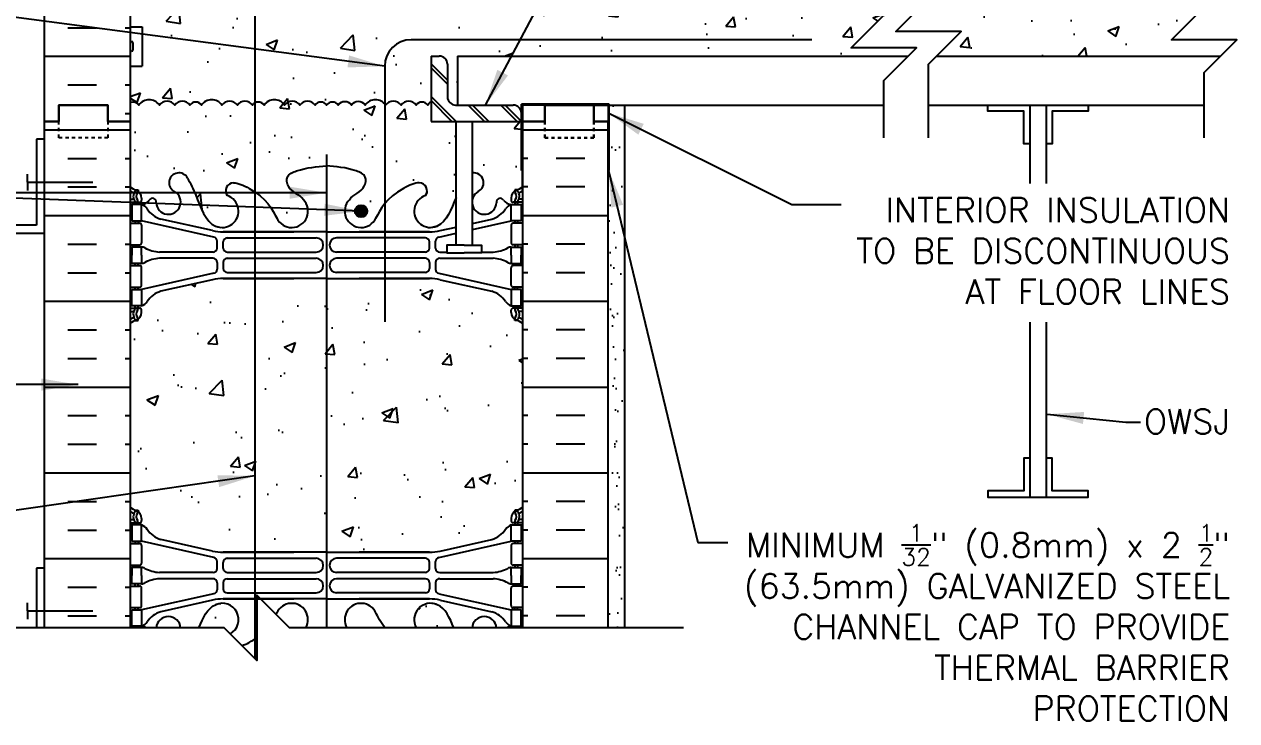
# Model space of a CAD drawing. Header units: inches. Extents: x 202 to 306, y 68 to 145.
# Drawn here: x 269.27 to 306.38, y 105.01 to 126.33 of the extents above; entities that cross this region are included whole.
import ezdxf

# ---------------------------------------------------------------- set-up
doc = ezdxf.new("R2010")
doc.units = ezdxf.units.IN
doc.header["$LTSCALE"] = 0.5
doc.header["$MEASUREMENT"] = 0
doc.linetypes.add('DASHED2', pattern=[0.375, 0.25, -0.125])
for name, color, linetype in [('HATCH', 12, 'Continuous'), ('line25', 2, 'Continuous'), ('LINE3', 3, 'Continuous'), ('LINE50', 5, 'Continuous'), ('LINE9', 9, 'Continuous'), ('TEXT', 4, 'Continuous'), ('Web_Edge', 9, 'Continuous')]:
    doc.layers.add(name, color=color, linetype=linetype)
doc.styles.add('DIM', font='romans.shx', dxfattribs={"width": 0.7})
doc.styles.add('ROMANS', font='romans.shx', dxfattribs={"height": 0.75})
doc.dimstyles.new('ext_12', dxfattribs={"dimscale": 12, "dimtxt": 0.09375, "dimasz": 0.09375, "dimexe": 0.09375, "dimexo": 0.0625, "dimgap": 0.0625, "dimtad": 1, "dimdec": 1, "dimzin": 3, "dimdsep": 46, "dimlunit": 4, "dimtxsty": 'DIM', "dimcen": 0.09, "dimdle": 0.09375, "dimclrt": 4, "dimadec": 0, "dimazin": 0, "dimtfac": 1, "dimtdec": 1, "dimtmove": 2, "dimatfit": 3, "dimfxl": 1, "dimfrac": 2, "dimtolj": 1, "dimtzin": 0, "dimarcsym": 0})
pattern_1 = [(50, (0, 0), (3.5863, -0.31376), [0.375, -4.125]), (355, (0, 0), (-0.693757, 3.76096), [0.3, -3.3]), (100.4514, (0.299, -0.026), (2.892544, 3.4472), [0.3187, -3.50571]), (46.1842, (0, 1), (5.336207, -0.827596), [0.5625, -6.1875]), (96.6356, (0.4447, 0.931), (4.67331, 4.87059), [0.47805, -5.25857]), (351.1842, (0, 1), (4.67331, 4.87059), [0.45, -4.95]), (21, (0.5, 0.75), (2.984535, -2.013094), [0.375, -4.125]), (326, (0.5, 0.75), (1.216577, 3.62575), [0.3, -3.3]), (71.4514, (0.7487, 0.5822), (4.201112, 1.612656), [0.3187, -3.50571]), (37.5, (0, 0), (0.0607993, 1.6644693), [0, -3.26, 0, -3.35, 0, -3.3125]), (7.5, (0, 0), (1.315348, 1.972059), [0, -1.91, 0, -3.185, 0, -1.2625]), (327.5, (-1.115, 0), (2.669112, -0.1127744), [0, -1.25, 0, -3.9, 0, -5.175]), (317.5, (-1.615, 0), (2.915931, 0.500525), [0, -1.625, 0, -2.59, 0, -3.675])]

msp = doc.modelspace()

# ---------------------------------------------------------------- hatches: boundary and pattern name
at = {"layer": 'HATCH'}
h = msp.add_hatch(dxfattribs=at)
h.set_pattern_fill('INSUL', color=256, scale=7, style=0)
h.set_pattern_definition([(0, (-2653.6464, -273.6498), (0, 2.625), []), (0, (-2653.6464, -272.7748), (0, 2.625), [0.875, -0.875]), (0, (-2653.6464, -271.8998), (0, 2.625), [0.875, -0.875])])
h.paths.add_polyline_path([(269.89, 123.36), (270.328, 123.36), (270.328, 123.86), (271.828, 123.86), (271.828, 123.36), (272.515, 123.36), (272.515, 141.36), (271.828, 141.36), (271.828, 141.86), (270.328, 141.86), (270.328, 141.36), (269.89, 141.36)])
h = msp.add_hatch(dxfattribs=at)
h.set_pattern_fill('AR-CONC', color=256, scale=0.5)
h.set_pattern_definition(pattern_1)
h.paths.add_polyline_path([(284.515, 117.167, 0.088416), (284.369, 117.265), (284.279, 117.265), (284.279, 117.306, -0.249069), (284.169, 117.514), (284.169, 117.581, -0.414214), (284.232, 117.644), (284.279, 117.644), (284.279, 117.714), (284.174, 117.714, -0.168672), (283.988, 117.863, 0.17445), (283.581, 118.159), (282, 118.512, 0.054974), (281.673, 118.548), (278.515, 118.548), (275.357, 118.548, 0.054974), (275.03, 118.512), (273.45, 118.159, 0.17445), (273.042, 117.863, -0.168672), (272.856, 117.714), (272.751, 117.714), (272.751, 117.644), (272.799, 117.644, -0.414214), (272.861, 117.581), (272.861, 117.514, -0.249069), (272.751, 117.306), (272.751, 117.265), (272.661, 117.265, 0.088416), (272.515, 117.167), (272.515, 111.552, 0.088416), (272.661, 111.455), (272.751, 111.455), (272.751, 111.413, -0.249069), (272.861, 111.206), (272.861, 111.138, -0.414214), (272.799, 111.076), (272.751, 111.076), (272.751, 111.006), (272.856, 111.006, -0.168672), (273.042, 110.856, 0.17445), (273.45, 110.561), (275.03, 110.208, 0.054974), (275.357, 110.172), (278.515, 110.172), (281.673, 110.172, 0.054974), (282, 110.208), (283.581, 110.561, 0.17445), (283.988, 110.856, -0.168672), (284.174, 111.006), (284.279, 111.006), (284.279, 111.076), (284.232, 111.076, -0.414214), (284.169, 111.138), (284.169, 111.206, -0.249069), (284.279, 111.413), (284.279, 111.455), (284.369, 111.455, 0.088416), (284.515, 111.552)])
edge = h.paths.add_edge_path()
edge.add_spline(control_points=[(276.39, 107.561), (276.319, 107.509), (276.18, 107.421), (276.011, 107.338), (275.941, 107.309)], knot_values=[0.204223, 0.204223, 0.204223, 0.204223, 0.361551, 0.477991, 0.477991, 0.477991, 0.477991], degree=3, periodic=0)
edge.add_line((275.941, 107.309), (276.39, 106.86))
edge.add_line((276.39, 106.86), (276.39, 107.561))
edge = h.paths.add_edge_path()
edge.add_spline(control_points=[(277.008, 108.336), (276.998, 108.316), (276.988, 108.295), (276.977, 108.273)], knot_values=[1.189761, 1.189761, 1.189761, 1.189761, 1.258119, 1.258119, 1.258119, 1.258119], degree=3, periodic=0)
edge.add_line((276.977, 108.273), (277.39, 107.86))
edge.add_line((277.39, 107.86), (277.887, 107.86))
edge.add_arc((277.453, 108.108), 0.5, 330.2981, 515.1225)
edge = h.paths.add_edge_path()
edge.add_spline(control_points=[(275.287, 108.606), (275.269, 108.603), (275.251, 108.6), (275.233, 108.596)], knot_values=[1.82069, 1.82069, 1.82069, 1.82069, 1.875321, 1.875321, 1.875321, 1.875321], degree=3, periodic=0)
edge.add_spline(control_points=[(275.233, 108.596), (275.219, 108.594), (275.205, 108.59), (275.192, 108.587)], knot_values=[1.776943, 1.776943, 1.776943, 1.776943, 1.82069, 1.82069, 1.82069, 1.82069], degree=3, periodic=0)
edge.add_spline(control_points=[(275.192, 108.587), (275.177, 108.583), (275.162, 108.578), (275.147, 108.573)], knot_values=[1.728141, 1.728141, 1.728141, 1.728141, 1.776943, 1.776943, 1.776943, 1.776943], degree=3, periodic=0)
edge.add_spline(control_points=[(275.147, 108.573), (275.14, 108.571), (275.133, 108.568), (275.126, 108.565)], knot_values=[1.703896, 1.703896, 1.703896, 1.703896, 1.728141, 1.728141, 1.728141, 1.728141], degree=3, periodic=0)
edge.add_spline(control_points=[(275.126, 108.565), (275.123, 108.564), (275.12, 108.563), (275.117, 108.561)], knot_values=[1.693263, 1.693263, 1.693263, 1.693263, 1.703896, 1.703896, 1.703896, 1.703896], degree=3, periodic=0)
edge.add_spline(control_points=[(275.117, 108.561), (275.107, 108.557), (275.098, 108.553), (275.089, 108.548)], knot_values=[1.660254, 1.660254, 1.660254, 1.660254, 1.693263, 1.693263, 1.693263, 1.693263], degree=3, periodic=0)
edge.add_spline(control_points=[(275.089, 108.548), (275.081, 108.545), (275.074, 108.541), (275.066, 108.536)], knot_values=[1.632533, 1.632533, 1.632533, 1.632533, 1.660254, 1.660254, 1.660254, 1.660254], degree=3, periodic=0)
edge.add_spline(control_points=[(275.066, 108.536), (275.058, 108.531), (275.049, 108.526), (275.04, 108.521)], knot_values=[1.599634, 1.599634, 1.599634, 1.599634, 1.632533, 1.632533, 1.632533, 1.632533], degree=3, periodic=0)
edge.add_spline(control_points=[(275.04, 108.521), (275.03, 108.514), (275.019, 108.507), (275.009, 108.499)], knot_values=[1.558106, 1.558106, 1.558106, 1.558106, 1.599634, 1.599634, 1.599634, 1.599634], degree=3, periodic=0)
edge.add_spline(control_points=[(275.009, 108.499), (275.001, 108.493), (274.993, 108.487), (274.985, 108.48)], knot_values=[1.524975, 1.524975, 1.524975, 1.524975, 1.558106, 1.558106, 1.558106, 1.558106], degree=3, periodic=0)
edge.add_spline(control_points=[(274.985, 108.48), (274.974, 108.471), (274.963, 108.462), (274.952, 108.452)], knot_values=[1.478926, 1.478926, 1.478926, 1.478926, 1.524975, 1.524975, 1.524975, 1.524975], degree=3, periodic=0)
edge.add_spline(control_points=[(274.952, 108.452), (274.939, 108.439), (274.926, 108.426), (274.914, 108.412)], knot_values=[1.420025, 1.420025, 1.420025, 1.420025, 1.478926, 1.478926, 1.478926, 1.478926], degree=3, periodic=0)
edge.add_spline(control_points=[(274.914, 108.412), (274.902, 108.399), (274.891, 108.386), (274.88, 108.372)], knot_values=[1.365948, 1.365948, 1.365948, 1.365948, 1.420025, 1.420025, 1.420025, 1.420025], degree=3, periodic=0)
edge.add_spline(control_points=[(274.88, 108.372), (274.866, 108.355), (274.853, 108.337), (274.84, 108.319)], knot_values=[1.298781, 1.298781, 1.298781, 1.298781, 1.365948, 1.365948, 1.365948, 1.365948], degree=3, periodic=0)
edge.add_spline(control_points=[(274.84, 108.319), (274.825, 108.297), (274.811, 108.274), (274.797, 108.25)], knot_values=[1.218674, 1.218674, 1.218674, 1.218674, 1.298781, 1.298781, 1.298781, 1.298781], degree=3, periodic=0)
edge.add_spline(control_points=[(274.797, 108.25), (274.785, 108.23), (274.773, 108.209), (274.761, 108.188)], knot_values=[1.14939, 1.14939, 1.14939, 1.14939, 1.218674, 1.218674, 1.218674, 1.218674], degree=3, periodic=0)
edge.add_spline(control_points=[(274.761, 108.188), (274.747, 108.161), (274.733, 108.133), (274.72, 108.104)], knot_values=[1.061713, 1.061713, 1.061713, 1.061713, 1.14939, 1.14939, 1.14939, 1.14939], degree=3, periodic=0)
edge.add_spline(control_points=[(274.72, 108.104), (274.701, 108.065), (274.683, 108.025), (274.666, 107.984)], knot_values=[0.939891, 0.939891, 0.939891, 0.939891, 1.061713, 1.061713, 1.061713, 1.061713], degree=3, periodic=0)
edge.add_spline(control_points=[(274.666, 107.984), (274.648, 107.943), (274.631, 107.901), (274.615, 107.86)], knot_values=[0.818269, 0.818269, 0.818269, 0.818269, 0.939891, 0.939891, 0.939891, 0.939891], degree=3, periodic=0)
edge.add_line((274.615, 107.86), (275.39, 107.86))
edge.add_line((275.39, 107.86), (275.576, 107.674))
edge.add_arc((275.328, 108.108), 0.5, 299.8128, 454.7074)
h.paths.add_polyline_path([(273.307, 107.86), (274.055, 107.86, 0.922249)])
edge = h.paths.add_edge_path()
edge.add_spline(control_points=[(280.022, 108.336), (280.095, 108.19), (280.179, 108.025), (280.318, 107.86)], knot_values=[0.773196, 0.773196, 0.773196, 0.773196, 1.258119, 1.258119, 1.258119, 1.258119], degree=3, periodic=0)
edge.add_arc((279.578, 108.108), 0.5, 24.8797, 209.7019)
edge.add_line((279.143, 107.86), (280.318, 107.86))
edge = h.paths.add_edge_path()
edge.add_spline(control_points=[(282.415, 107.86), (282.295, 108.162), (282.161, 108.462), (281.904, 108.565)], knot_values=[0.818269, 0.818269, 0.818269, 0.818269, 1.703896, 1.703896, 1.703896, 1.703896], degree=3, periodic=0)
edge.add_spline(control_points=[(281.904, 108.565), (281.855, 108.585), (281.8, 108.597), (281.744, 108.606)], knot_values=[1.703896, 1.703896, 1.703896, 1.703896, 1.875321, 1.875321, 1.875321, 1.875321], degree=3, periodic=0)
edge.add_arc((281.703, 108.108), 0.5, 85.2926, 209.7019)
edge.add_line((281.268, 107.86), (282.415, 107.86))
h.paths.add_polyline_path([(282.975, 107.86), (283.723, 107.86, 0.922249)])
h.paths.add_polyline_path([(284.484, 123.36), (282.984, 123.36), (282.984, 121.78, -0.858777), (283.161, 121.214, 0.206837), (282.984, 120.975), (282.984, 120.805, 0.868928), (283.724, 120.871, -0.886605), (283.936, 120.944, 0.200746), (284.174, 120.814), (284.279, 120.814), (284.279, 120.884), (284.232, 120.884, -0.414214), (284.169, 120.946), (284.169, 121.014, -0.249069), (284.279, 121.221), (284.279, 121.262), (284.369, 121.262, 0.088413), (284.515, 121.36), (284.515, 121.86), (284.484, 121.86)])
edge = h.paths.add_edge_path()
edge.add_line((282.484, 123.36), (281.72, 123.36))
edge.add_line((281.72, 123.36), (281.72, 123.953))
edge.add_arc((281.881, 123.676), 0.321, 120.1323, 145)
edge.add_arc((281.441, 123.735), 0.216, 35, 145)
edge.add_arc((281.033, 123.697), 0.283, 35, 145)
edge.add_arc((280.565, 123.694), 0.288, 35, 145)
edge.add_arc((280.016, 123.64), 0.382, 35, 145)
edge.add_arc((279.491, 123.712), 0.258, 35, 145)
edge.add_arc((279.081, 123.72), 0.244, 35, 145)
edge.add_arc((278.702, 123.732), 0.219, 35.4143, 144.5857)
edge.add_arc((278.347, 123.735), 0.216, 35, 145)
edge.add_arc((277.938, 123.697), 0.283, 35, 145)
edge.add_arc((277.471, 123.694), 0.288, 35, 145)
edge.add_arc((276.921, 123.64), 0.382, 35, 145)
edge.add_arc((276.431, 123.735), 0.216, 35, 145)
edge.add_arc((276.023, 123.697), 0.283, 35, 145)
edge.add_arc((275.555, 123.694), 0.288, 35, 145)
edge.add_arc((275.006, 123.64), 0.382, 35, 145)
edge.add_arc((274.515, 123.735), 0.216, 35, 145)
edge.add_arc((274.107, 123.697), 0.283, 35, 145)
edge.add_arc((273.639, 123.694), 0.288, 35, 145)
edge.add_arc((273.09, 123.64), 0.382, 35, 145)
edge.add_arc((272.6, 123.735), 0.216, 35, 113.0745)
edge.add_line((272.515, 123.934), (272.515, 123.36))
edge.add_line((272.515, 123.36), (272.515, 121.36))
edge.add_arc((272.861, 121.721), 0.5, 226.2109, 246.4218)
edge.add_line((272.661, 121.262), (272.751, 121.262))
edge.add_line((272.751, 121.262), (272.751, 121.221))
edge.add_arc((272.611, 121.014), 0.25, 0, 55.9442, ccw=False)
edge.add_line((272.861, 121.014), (272.861, 120.946))
edge.add_arc((272.799, 120.946), 0.0625, -90, 0, ccw=False)
edge.add_line((272.799, 120.884), (272.751, 120.884))
edge.add_line((272.751, 120.884), (272.751, 120.814))
edge.add_line((272.751, 120.814), (272.856, 120.814))
edge.add_arc((272.819, 121.163), 0.352, 276.1291, 321.5331)
edge.add_arc((273.196, 120.895), 0.113, -12.1844, 154.0569, ccw=False)
edge.add_arc((273.681, 120.89), 0.375, 182.9237, 419.8675)
edge.add_arc((274.001, 121.484), 0.3, 27.597, 243.9425, ccw=False)
edge.add_spline(control_points=[(274.267, 121.623), (274.353, 121.456), (274.606, 120.966), (274.8, 120.285), (275.126, 120.154)], knot_values=[0, 0, 0, 0, 0.579211, 1.703896, 1.703896, 1.703896, 1.703896], degree=3, periodic=0)
edge.add_spline(control_points=[(275.126, 120.154), (275.176, 120.135), (275.23, 120.122), (275.287, 120.114)], knot_values=[1.703896, 1.703896, 1.703896, 1.703896, 1.875321, 1.875321, 1.875321, 1.875321], degree=3, periodic=0)
edge.add_arc((275.328, 120.612), 0.5, 265.2926, 431.7937)
edge.add_arc((275.674, 121.237), 0.242, 90, 218.2327, ccw=False)
edge.add_spline(control_points=[(275.674, 121.479), (275.795, 121.481), (276.614, 121.129), (276.859, 120.682), (276.999, 120.402)], knot_values=[0.038125, 0.038125, 0.038125, 0.038125, 0.320663, 1.237398, 1.237398, 1.237398, 1.237398], degree=3, periodic=0)
edge.add_arc((277.453, 120.612), 0.5, 204.819, 404.1875)
edge.add_spline(control_points=[(277.811, 120.961), (277.704, 121.123), (277.344, 121.214), (277.267, 121.71), (277.815, 121.946), (278.219, 121.974), (278.515, 121.995)], knot_values=[0.229407, 0.229407, 0.229407, 0.229407, 0.844432, 1.128849, 1.464331, 2.389004, 2.389004, 2.389004, 2.389004], degree=3, periodic=0)
edge.add_spline(control_points=[(278.515, 121.995), (278.811, 121.974), (279.215, 121.946), (279.763, 121.71), (279.687, 121.214), (279.327, 121.123), (279.219, 120.961)], knot_values=[0.229407, 0.229407, 0.229407, 0.229407, 1.15408, 1.489562, 1.773979, 2.389004, 2.389004, 2.389004, 2.389004], degree=3, periodic=0)
edge.add_arc((279.578, 120.612), 0.5, 135.8125, 335.181)
edge.add_spline(control_points=[(280.031, 120.402), (280.171, 120.682), (280.416, 121.129), (281.235, 121.481), (281.356, 121.479)], knot_values=[0.038125, 0.038125, 0.038125, 0.038125, 0.95486, 1.237398, 1.237398, 1.237398, 1.237398], degree=3, periodic=0)
edge.add_arc((281.356, 121.237), 0.242, -38.2327, 90, ccw=False)
edge.add_arc((281.703, 120.612), 0.5, 108.2063, 274.7074)
edge.add_spline(control_points=[(281.744, 120.114), (281.8, 120.122), (281.855, 120.135), (281.904, 120.154)], knot_values=[1.703896, 1.703896, 1.703896, 1.703896, 1.875321, 1.875321, 1.875321, 1.875321], degree=3, periodic=0)
edge.add_spline(control_points=[(281.904, 120.154), (282.21, 120.277), (282.342, 120.68), (282.484, 121.032)], knot_values=[0.648688, 0.648688, 0.648688, 0.648688, 1.703896, 1.703896, 1.703896, 1.703896], degree=3, periodic=0)
edge.add_line((282.484, 121.032), (282.484, 123.36))
h.paths.add_polyline_path([(296.578, 125.61), (294.578, 125.61), (295.578, 126.61), (295.578, 127.86), (287.14, 127.86), (284.381, 127.86, 0.030642), (284.373, 127.831, 0.520567), (284.091, 127.71, 0.520567), (283.519, 127.75, 0.520567), (283.177, 127.603, 0.520567), (282.818, 127.746, 0.013426), (282.515, 127.86, 0.013426), (282.213, 127.746, 0.520567), (281.853, 127.603, 0.520567), (281.512, 127.75, 0.520567), (280.939, 127.71, 0.520567), (280.657, 127.831, 0.520567), (280.296, 127.987, 0.090418), (280.15, 128.101, 0.090418), (280.005, 127.987, 0.520567), (279.643, 127.831, 0.520567), (279.362, 127.71, 0.520567), (278.789, 127.75, 0.520567), (278.447, 127.603, 0.520567), (278.088, 127.746, -0.034183), (277.908, 127.825, -0.034183), (277.729, 127.746, 0.520567), (277.369, 127.603, 0.520567), (277.028, 127.75, 0.520567), (276.455, 127.71, 0.520567), (276.174, 127.831, 0.520567), (275.812, 127.987, 0.230831), (275.394, 128.16, 0.230831), (274.977, 127.987, 0.520567), (274.615, 127.831, 0.520567), (274.333, 127.71, 0.520567), (273.761, 127.75, 0.520567), (273.419, 127.603, 0.520567), (273.06, 127.746, -0.034183), (272.88, 127.825), (272.88, 127.005), (272.515, 127.005), (272.515, 126.255), (272.88, 126.255), (272.88, 125.055), (272.515, 125.055), (272.515, 123.934, -0.354484), (272.777, 123.859, -0.138895), (272.938, 123.991, -0.355937), (273.403, 123.859, -0.520567), (273.875, 123.859, -0.520567), (274.338, 123.859, -0.520567), (274.692, 123.859, -0.138895), (274.854, 123.991, -0.355937), (275.319, 123.859, -0.520567), (275.791, 123.859, -0.520567), (276.254, 123.859, -0.520567), (276.608, 123.859, -0.138895), (276.77, 123.991, -0.355937), (277.235, 123.859, -0.520567), (277.707, 123.859, -0.520567), (278.17, 123.859, -0.520567), (278.524, 123.859, -0.515981), (278.881, 123.859, -0.173241), (279.015, 123.954, -0.318594), (279.28, 123.859, -0.520567), (279.703, 123.859, -0.520567), (280.329, 123.859, -0.520567), (280.801, 123.859, -0.520567), (281.264, 123.859, -0.520567), (281.618, 123.859, -0.108934), (281.72, 123.953), (281.72, 125.36), (281.97, 125.36, -0.414214), (282.22, 125.11), (282.22, 124.11, 0.414214), (282.47, 123.86), (282.534, 123.86), (282.534, 125.36), (296.328, 125.36)])
h.paths.add_polyline_path([(281.103, 129.795, 0.185301), (280.804, 130.128), (276.226, 130.128, 0.185301), (275.928, 129.795), (275.928, 129.027, 0.225652), (276.303, 128.652), (280.728, 128.652, 0.225652), (281.103, 129.027)])
h.paths.add_polyline_path([(284.005, 129.753, 0.225652), (283.63, 130.128), (281.524, 130.128, 0.24677), (281.33, 129.742), (281.33, 129.145, 0.410093), (281.83, 128.652), (283.63, 128.652, 0.225652), (284.005, 129.027)])
h.paths.add_polyline_path([(275.7, 129.742, 0.24677), (275.506, 130.128), (273.4, 130.128, 0.225652), (273.025, 129.753), (273.025, 129.027, 0.225652), (273.4, 128.652), (275.2, 128.652, 0.410093), (275.7, 129.145)])
h.paths.add_polyline_path([(275.2, 128.462), (273.4, 128.462, 0.225652), (273.025, 128.087), (273.025, 127.759, 0.006406), (273.06, 127.746, -0.520567), (273.419, 127.603, -0.520567), (273.761, 127.75, -0.520567), (274.333, 127.71, -0.520567), (274.615, 127.831, -0.520567), (274.977, 127.987, -0.230831), (275.394, 128.16, -0.147023), (275.683, 128.092, 0.33882)])
h.paths.add_polyline_path([(280.005, 127.987, -0.090418), (280.15, 128.101, -0.090418), (280.296, 127.987, -0.520567), (280.657, 127.831, -0.520567), (280.939, 127.71, -0.15855), (281.103, 127.852), (281.103, 128.087, 0.225652), (280.728, 128.462), (276.303, 128.462, 0.225652), (275.928, 128.087), (275.928, 128.023, -0.367683), (276.174, 127.831, -0.520567), (276.455, 127.71, -0.520567), (277.028, 127.75, -0.520567), (277.369, 127.603, -0.520567), (277.729, 127.746, 0.034183), (277.908, 127.825, 0.034183), (278.088, 127.746, -0.520567), (278.447, 127.603, -0.520567), (278.789, 127.75, -0.520567), (279.362, 127.71, -0.520567), (279.643, 127.831, -0.520567)])
h.paths.add_polyline_path([(284.005, 128.087, 0.225652), (283.63, 128.462), (281.83, 128.462, 0.410093), (281.33, 127.969), (281.33, 127.868, -0.15844), (281.512, 127.75, -0.520567), (281.853, 127.603, -0.520567), (282.213, 127.746, -0.013426), (282.515, 127.86, -0.013426), (282.818, 127.746, -0.520567), (283.177, 127.603, -0.520567), (283.519, 127.75, -0.407433), (284.005, 127.807)])
h.paths.add_polyline_path([(275.7, 135.574, 0.410093), (275.2, 136.067), (273.4, 136.067, 0.225652), (273.025, 135.692), (273.025, 134.966, 0.225652), (273.4, 134.591), (275.506, 134.591, 0.24677), (275.7, 134.977)])
h.paths.add_polyline_path([(275.7, 136.751), (275.7, 137.248, 0.406005), (275.2, 137.734), (273.4, 137.734, 0.225652), (273.025, 137.359), (273.025, 136.633, 0.225652), (273.4, 136.258), (275.2, 136.258, 0.410093)])
h.paths.add_polyline_path([(281.103, 136.633), (281.103, 137.401, 0.185301), (280.804, 137.734), (276.226, 137.734, 0.185301), (275.928, 137.401), (275.928, 136.633, 0.225652), (276.303, 136.258), (280.728, 136.258, 0.225652)])
h.paths.add_polyline_path([(281.103, 135.692, 0.225652), (280.728, 136.067), (276.303, 136.067, 0.225652), (275.928, 135.692), (275.928, 134.924, 0.185301), (276.226, 134.591), (280.804, 134.591, 0.185301), (281.103, 134.924)])
h.paths.add_polyline_path([(284.005, 135.692, 0.225652), (283.63, 136.067), (281.83, 136.067, 0.410093), (281.33, 135.574), (281.33, 134.977, 0.24677), (281.524, 134.591), (283.63, 134.591, 0.225652), (284.005, 134.966)])
h.paths.add_polyline_path([(284.005, 137.359, 0.225652), (283.63, 137.734), (281.83, 137.734, 0.406005), (281.33, 137.248), (281.33, 136.751, 0.410093), (281.83, 136.258), (283.63, 136.258, 0.225652), (284.005, 136.633)])
h = msp.add_hatch(dxfattribs=at)
h.set_pattern_fill('AR-CONC', color=256, scale=0.5)
h.set_pattern_definition(pattern_1)
h.paths.add_polyline_path([(304.933, 126.413), (296.246, 126.413), (295.943, 126.11), (297.943, 126.11), (297.193, 125.36), (305.881, 125.36), (306.381, 125.86), (304.381, 125.86)])
h.paths.add_polyline_path([(305.381, 127.86), (296.943, 127.86), (296.943, 127.11), (296.246, 126.413), (304.933, 126.413), (305.381, 126.86)])
h = msp.add_hatch(dxfattribs=at)
h.set_pattern_fill('INSUL', color=256, scale=7, style=0)
h.set_pattern_definition([(0, (-2653.6464, -291.6498), (0, 2.625), []), (0, (-2653.6464, -290.7748), (0, 2.625), [0.875, -0.875]), (0, (-2653.6464, -289.8998), (0, 2.625), [0.875, -0.875])])
h.paths.add_polyline_path([(269.89, 107.86), (272.515, 107.86), (272.515, 123.36), (271.828, 123.36), (271.828, 123.86), (270.328, 123.86), (270.328, 123.36), (269.89, 123.36)])
h = msp.add_hatch(dxfattribs=at)
h.set_pattern_fill('INSUL', color=256, scale=7, style=0)
h.set_pattern_definition([(180, (3210.6767, -291.6498), (0, 2.625), []), (180, (3210.6767, -290.7748), (0, 2.625), [0.875, -0.875]), (180, (3210.6767, -289.8998), (0, 2.625), [0.875, -0.875])])
h.paths.add_polyline_path([(284.515, 107.86), (287.14, 107.86), (287.14, 123.36), (286.703, 123.36), (286.703, 123.86), (285.203, 123.86), (285.203, 123.36), (284.515, 123.36)])
h = msp.add_hatch(dxfattribs=at)
h.set_pattern_fill('AR-SAND', color=256, scale=0.5, style=0)
h.set_pattern_definition([(37.5, (162.813, -11.6537), (-0.0314967, 0.963412), [0, -0.76, 0, -0.85, 0, -0.8125]), (7.5, (162.813, -11.6537), (0.884888, 1.411073), [0, -0.41, 0, -0.685, 0, -0.2625]), (327.5, (162.198, -11.6537), (1.557071, 0.0028295), [0, -0.25, 0, -0.9, 0, -1.175]), (317.5, (162.198, -11.6537), (1.503063, 0.438838), [0, -0.125, 0, -0.59, 0, -0.675])])
h.paths.add_polyline_path([(287.64, 123.86), (287.14, 123.86), (287.14, 116.86), (287.14, 107.86), (287.64, 107.86)])
at = {"layer": 'LINE3'}
msp.add_hatch(color=256, dxfattribs=at).paths.add_polyline_path([(279.765, 120.612, 1), (279.39, 120.612, 1)])

# ---------------------------------------------------------------- linework, layer by layer
at = {"layer": 'HATCH'}
for p, q in [((281.72, 125.124), (282.22, 124.624)), ((281.72, 124.999), (282.22, 124.499)), ((281.72, 124.124), (282.484, 123.36)), ((281.72, 123.999), (282.359, 123.36)), ((282.859, 123.86), (283.359, 123.36)), ((282.984, 123.86), (283.484, 123.36)), ((283.859, 123.86), (284.359, 123.36)), ((283.984, 123.86), (284.484, 123.36))]:
    msp.add_line(p, q, dxfattribs=at)
for points in [[(272.938, 123.991, 0.138895), (272.777, 123.859, 0.354484), (272.515, 123.934, 0.354484)], [(274.854, 123.991, 0.138895), (274.692, 123.859, 0.520567), (274.338, 123.859, 0.520567), (273.875, 123.859, 0.520567), (273.403, 123.859, 0.520567), (272.777, 123.859, 0.121483), (272.684, 123.941, 0.121483)], [(276.77, 123.991, 0.138895), (276.608, 123.859, 0.520567), (276.254, 123.859, 0.520567), (275.791, 123.859, 0.520567), (275.319, 123.859, 0.520567), (274.692, 123.859, 0.121483), (274.6, 123.941, 0.121483)], [(278.702, 123.952, 0.242783), (278.524, 123.859, 0.520567), (278.17, 123.859, 0.520567), (277.707, 123.859, 0.520567), (277.235, 123.859, 0.520567), (276.608, 123.859, 0.121483), (276.515, 123.941, 0.121483)], [(281.751, 123.969, 0.136711), (281.618, 123.859, 0.520567), (281.264, 123.859, 0.520567), (280.801, 123.859, 0.520567), (280.329, 123.859, 0.520567), (279.703, 123.859, 0.520567), (279.28, 123.859, 0.520567), (278.881, 123.859)], [(279.015, 123.954, 0.173241), (278.881, 123.859, 0.515981), (278.524, 123.859, 0.012671), (278.515, 123.871, 0.012671)]]:
    msp.add_lwpolyline(points, format="xyb", dxfattribs=at)
at = {"layer": 'line25'}
for p, q in [((272.515, 141.36), (272.515, 123.36)), ((272.515, 126.255), (272.88, 126.255)), ((272.88, 126.255), (272.88, 125.055)), ((272.515, 125.765), (272.515, 125.545)), ((272.515, 125.71), (272.515, 125.71)), ((272.515, 125.6), (272.515, 125.6)), ((272.555, 125.805), (272.555, 125.805)), ((272.555, 125.505), (272.555, 125.505)), ((272.595, 125.765), (272.595, 125.545)), ((281.72, 125.36), (281.72, 123.36)), ((281.72, 125.36), (281.97, 125.36)), ((282.22, 125.11), (282.22, 124.11)), ((272.515, 125.055), (272.88, 125.055)), ((282.47, 123.86), (284.234, 123.86)), ((287.171, 123.891), (284.484, 123.891)), ((284.484, 121.86), (284.484, 123.891)), ((284.484, 123.36), (284.484, 123.61)), ((287.14, 123.86), (284.515, 123.86)), ((284.515, 123.86), (284.515, 121.86)), ((287.14, 123.86), (287.14, 121.86)), ((287.171, 121.86), (287.171, 123.891)), ((272.515, 123.36), (272.515, 107.86)), ((281.72, 123.36), (284.484, 123.36)), ((282.484, 119.567), (282.484, 123.36)), ((282.984, 119.567), (282.984, 123.36)), ((284.515, 123.36), (284.515, 107.86)), ((284.515, 121.86), (284.484, 121.86)), ((287.14, 121.86), (287.171, 121.86))]:
    msp.add_line(p, q, dxfattribs=at)
at = {"layer": 'line25', "color": 192}
for p, q in [((286.703, 123.86), (295.578, 123.86)), ((296.943, 123.86), (305.381, 123.86))]:
    msp.add_line(p, q, dxfattribs=at)
at = {"layer": 'line25'}
for points in [[(282.734, 119.567), (282.205, 119.567), (282.205, 119.341), (282.734, 119.341)], [(282.734, 119.567), (283.263, 119.567), (283.263, 119.341), (283.003, 119.341)], [(283.003, 119.341), (282.734, 119.341)]]:
    msp.add_lwpolyline(points, dxfattribs=at)
for centre, radius, start, end in [((272.555, 125.765), 0.04, 90, 180), ((272.555, 125.545), 0.04, 180, 270), ((272.555, 125.765), 0.04, 0, 90), ((272.555, 125.545), 0.04, 270, 0), ((281.97, 125.11), 0.25, 0, 90), ((282.47, 124.11), 0.25, 180, 270), ((284.234, 123.61), 0.25, 0, 90)]:
    msp.add_arc(centre, radius, start, end, dxfattribs=at)
at = {"layer": 'LINE3'}
for p, q in [((276.321, 142.929), (276.321, 106.929)), ((293.378, 125.86), (281.114, 125.86)), ((280.301, 125.047), (280.301, 117.224)), ((278.515, 122.346), (278.515, 107.86))]:
    msp.add_line(p, q, dxfattribs=at)
msp.add_circle((279.578, 120.612), 0.188, dxfattribs=at)
msp.add_arc((281.114, 125.047), 0.812, 90, 180, dxfattribs=at)
at = {"layer": 'LINE50'}
for p, q in [((269.89, 123.36), (269.89, 141.36)), ((269.89, 107.86), (269.89, 123.36)), ((287.14, 107.86), (287.14, 123.36))]:
    msp.add_line(p, q, dxfattribs=at)
for points in [[(272.515, 123.36), (271.828, 123.36), (271.828, 123.86), (270.328, 123.86), (270.328, 123.36), (269.89, 123.36)], [(272.515, 123.36), (271.828, 123.36), (271.828, 123.86), (270.328, 123.86), (270.328, 123.36), (269.89, 123.36)], [(269.89, 123.36), (270.328, 123.36), (270.328, 123.86), (271.828, 123.86), (271.828, 123.36), (272.515, 123.36)], [(284.515, 123.36), (285.203, 123.36), (285.203, 123.86), (286.703, 123.86)], [(286.703, 123.86), (285.203, 123.86), (285.203, 123.36), (284.515, 123.36)], [(286.703, 123.86), (286.703, 123.86), (286.703, 123.36), (287.14, 123.36)], [(287.14, 123.36), (286.703, 123.36), (286.703, 123.86)]]:
    msp.add_lwpolyline(points, dxfattribs=at)
at = {"layer": 'LINE9'}
for p, q in [((282.534, 125.36), (296.328, 125.36)), ((282.534, 125.36), (282.534, 123.86)), ((297.193, 125.36), (305.881, 125.36)), ((287.64, 123.86), (287.64, 107.86)), ((300.047, 123.86), (300.047, 121.458)), ((300.547, 123.86), (300.547, 121.458)), ((269.64, 122.811), (269.64, 120.186)), ((269.89, 122.811), (269.64, 122.811)), ((269.368, 121.498), (269.368, 121.748)), ((269.368, 121.498), (269.368, 121.248)), ((269.368, 121.498), (271.368, 121.498)), ((269.64, 120.186), (266.89, 120.186)), ((266.89, 119.936), (269.89, 119.936)), ((300.047, 117.212), (300.047, 111.86)), ((300.547, 117.212), (300.547, 111.86)), ((269.64, 109.686), (269.64, 107.86)), ((269.89, 109.686), (269.64, 109.686)), ((269.368, 108.373), (269.368, 108.623)), ((269.368, 108.373), (269.368, 108.123)), ((269.368, 108.373), (271.368, 108.373))]:
    msp.add_line(p, q, dxfattribs=at)
for points in [[(295.578, 122.86), (295.578, 124.61), (296.578, 125.61), (294.578, 125.61), (295.578, 126.61), (295.578, 128.86)], [(296.943, 122.86), (296.943, 125.11), (297.943, 126.11), (295.943, 126.11), (296.943, 127.11), (296.943, 128.86)], [(305.381, 122.86), (305.381, 124.86), (306.381, 125.86), (304.381, 125.86), (305.381, 126.86), (305.381, 128.86)], [(300.047, 122.672), (299.859, 122.672), (299.859, 123.672), (298.757, 123.672), (298.757, 123.86), (301.836, 123.86), (301.836, 123.672), (300.734, 123.672), (300.734, 122.672), (300.547, 122.672)], [(300.047, 113.047), (299.859, 113.047), (299.859, 112.047), (298.757, 112.047), (298.757, 111.86), (301.836, 111.86), (301.836, 112.047), (300.734, 112.047), (300.734, 113.047), (300.547, 113.047)], [(289.445, 107.86), (277.39, 107.86), (276.39, 108.86), (276.39, 107.86), (276.39, 106.86), (275.39, 107.86), (263.336, 107.86)]]:
    msp.add_lwpolyline(points, dxfattribs=at)
at = {"layer": 'LINE9', "linetype": 'DASHED2', "ltscale": 0.15}
for points in [[(271.828, 123.36), (271.828, 123.36), (271.828, 122.86), (270.328, 122.86), (270.328, 123.36), (270.328, 123.36)], [(271.828, 123.36), (271.828, 123.36), (271.828, 122.86), (270.328, 122.86), (270.328, 123.36), (270.328, 123.36)], [(286.703, 123.36), (286.703, 123.36), (286.703, 122.86), (285.203, 122.86), (285.203, 123.36), (285.203, 123.36)], [(285.203, 123.36), (285.203, 123.36), (285.203, 122.86), (286.703, 122.86), (286.703, 123.36), (286.703, 123.36)]]:
    msp.add_lwpolyline(points, dxfattribs=at)
at = {"layer": 'Web_Edge'}
for p, q in [((272.661, 121.262), (272.751, 121.262)), ((272.751, 121.262), (272.751, 121.221)), ((272.861, 121.014), (272.861, 120.946)), ((284.169, 121.014), (284.169, 120.946)), ((284.369, 121.262), (284.279, 121.262)), ((284.279, 121.262), (284.279, 121.221)), ((272.515, 120.984), (272.593, 120.984)), ((272.515, 120.884), (272.799, 120.884)), ((272.661, 120.884), (272.661, 120.814)), ((272.751, 120.884), (272.751, 120.814)), ((284.515, 120.884), (284.232, 120.884)), ((284.279, 120.884), (284.279, 120.814)), ((284.369, 120.884), (284.369, 120.814)), ((284.515, 120.984), (284.437, 120.984)), ((272.661, 120.314), (272.661, 120.244)), ((272.751, 120.314), (272.751, 120.244)), ((275.074, 119.817), (272.856, 120.314)), ((275.03, 120.015), (273.45, 120.368)), ((282.984, 120.235), (283.581, 120.368)), ((282.984, 120.047), (284.174, 120.314)), ((284.279, 120.314), (284.279, 120.244)), ((284.369, 120.314), (284.369, 120.244)), ((272.515, 120.244), (272.799, 120.244)), ((272.861, 120.181), (272.861, 119.646)), ((275.357, 119.979), (277.515, 119.979)), ((278.515, 119.979), (275.357, 119.979)), ((278.515, 119.979), (281.673, 119.979)), ((281.673, 119.979), (279.515, 119.979)), ((281.957, 119.817), (282.484, 119.935)), ((282, 120.015), (282.484, 120.123)), ((284.169, 120.181), (284.169, 119.646)), ((284.515, 120.244), (284.232, 120.244)), ((272.515, 119.584), (272.799, 119.584)), ((272.661, 119.584), (272.661, 119.514)), ((272.751, 119.584), (272.751, 119.514)), ((275.171, 119.483), (275.171, 119.695)), ((275.359, 119.484), (275.359, 119.668)), ((275.484, 119.793), (278.203, 119.793)), ((281.546, 119.793), (278.827, 119.793)), ((281.671, 119.484), (281.671, 119.668)), ((281.859, 119.483), (281.859, 119.695)), ((284.515, 119.584), (284.232, 119.584)), ((284.279, 119.584), (284.279, 119.514)), ((284.369, 119.584), (284.369, 119.514)), ((275.046, 119.358), (273.409, 119.358)), ((275.046, 119.169), (273.409, 119.169)), ((275.484, 119.359), (278.203, 119.359)), ((275.484, 119.169), (278.203, 119.169)), ((281.546, 119.359), (278.827, 119.359)), ((281.546, 119.169), (278.827, 119.169)), ((281.984, 119.358), (282.205, 119.358)), ((281.984, 119.169), (283.621, 119.169)), ((283.263, 119.358), (283.621, 119.358)), ((272.515, 118.944), (272.799, 118.944)), ((272.661, 118.944), (272.661, 119.014)), ((272.751, 118.944), (272.751, 119.014)), ((272.861, 118.346), (272.861, 118.881)), ((275.171, 119.044), (275.171, 118.832)), ((275.359, 119.044), (275.359, 118.86)), ((281.671, 119.044), (281.671, 118.86)), ((281.859, 119.044), (281.859, 118.832)), ((284.169, 118.346), (284.169, 118.881)), ((284.515, 118.944), (284.232, 118.944)), ((284.279, 118.944), (284.279, 119.014)), ((284.369, 118.944), (284.369, 119.014)), ((275.074, 118.71), (272.856, 118.214)), ((275.03, 118.512), (273.45, 118.159)), ((275.357, 118.548), (277.515, 118.548)), ((278.515, 118.548), (275.357, 118.548)), ((275.484, 118.735), (278.203, 118.735)), ((278.515, 118.548), (281.673, 118.548)), ((281.546, 118.735), (278.827, 118.735)), ((281.673, 118.548), (279.515, 118.548)), ((281.957, 118.71), (284.174, 118.214)), ((282, 118.512), (283.581, 118.159)), ((272.515, 118.284), (272.799, 118.284)), ((272.661, 118.214), (272.661, 118.284)), ((272.751, 118.214), (272.751, 118.284)), ((284.515, 118.284), (284.232, 118.284)), ((284.279, 118.214), (284.279, 118.284)), ((284.369, 118.214), (284.369, 118.284)), ((272.661, 117.644), (272.661, 117.714)), ((272.751, 117.644), (272.751, 117.714)), ((284.279, 117.644), (284.279, 117.714)), ((284.369, 117.644), (284.369, 117.714)), ((272.515, 117.644), (272.799, 117.644)), ((272.515, 117.544), (272.593, 117.544)), ((272.751, 117.265), (272.751, 117.306)), ((272.861, 117.514), (272.861, 117.581)), ((284.169, 117.514), (284.169, 117.581)), ((284.515, 117.644), (284.232, 117.644)), ((284.279, 117.265), (284.279, 117.306)), ((284.515, 117.544), (284.437, 117.544)), ((272.661, 117.265), (272.751, 117.265)), ((284.369, 117.265), (284.279, 117.265)), ((272.661, 111.455), (272.751, 111.455)), ((272.751, 111.455), (272.751, 111.413)), ((284.369, 111.455), (284.279, 111.455)), ((284.279, 111.455), (284.279, 111.413)), ((272.515, 111.176), (272.593, 111.176)), ((272.515, 111.076), (272.799, 111.076)), ((272.661, 111.076), (272.661, 111.006)), ((272.751, 111.076), (272.751, 111.006)), ((272.861, 111.206), (272.861, 111.138)), ((284.169, 111.206), (284.169, 111.138)), ((284.515, 111.076), (284.232, 111.076)), ((284.279, 111.076), (284.279, 111.006)), ((284.369, 111.076), (284.369, 111.006)), ((284.515, 111.176), (284.437, 111.176)), ((272.515, 110.436), (272.799, 110.436)), ((272.661, 110.506), (272.661, 110.436)), ((272.751, 110.506), (272.751, 110.436)), ((275.074, 110.009), (272.856, 110.506)), ((272.861, 110.373), (272.861, 109.838)), ((275.03, 110.208), (273.45, 110.561)), ((281.957, 110.009), (284.174, 110.506)), ((282, 110.208), (283.581, 110.561)), ((284.169, 110.373), (284.169, 109.838)), ((284.515, 110.436), (284.232, 110.436)), ((284.279, 110.506), (284.279, 110.436)), ((284.369, 110.506), (284.369, 110.436)), ((275.171, 109.675), (275.171, 109.887)), ((275.357, 110.172), (277.515, 110.172)), ((278.515, 110.172), (275.357, 110.172)), ((275.359, 109.676), (275.359, 109.86)), ((275.484, 109.985), (278.203, 109.985)), ((278.515, 110.172), (281.673, 110.172)), ((281.546, 109.985), (278.827, 109.985)), ((281.673, 110.172), (279.515, 110.172)), ((281.671, 109.676), (281.671, 109.86)), ((281.859, 109.675), (281.859, 109.887)), ((272.515, 109.776), (272.799, 109.776)), ((272.661, 109.776), (272.661, 109.706)), ((272.751, 109.776), (272.751, 109.706)), ((275.046, 109.55), (273.409, 109.55)), ((275.484, 109.551), (278.203, 109.551)), ((281.546, 109.551), (278.827, 109.551)), ((281.984, 109.55), (283.621, 109.55)), ((284.515, 109.776), (284.232, 109.776)), ((284.279, 109.776), (284.279, 109.706)), ((284.369, 109.776), (284.369, 109.706)), ((272.515, 109.136), (272.799, 109.136)), ((272.661, 109.136), (272.661, 109.206)), ((272.751, 109.136), (272.751, 109.206)), ((275.046, 109.362), (273.409, 109.362)), ((275.171, 109.237), (275.171, 109.025)), ((275.359, 109.236), (275.359, 109.052)), ((275.484, 109.361), (278.203, 109.361)), ((281.546, 109.361), (278.827, 109.361)), ((281.671, 109.236), (281.671, 109.052)), ((281.859, 109.237), (281.859, 109.025)), ((281.984, 109.362), (283.621, 109.362)), ((284.515, 109.136), (284.232, 109.136)), ((284.279, 109.136), (284.279, 109.206)), ((284.369, 109.136), (284.369, 109.206)), ((275.074, 108.903), (272.856, 108.406)), ((272.861, 108.538), (272.861, 109.073)), ((275.357, 108.74), (277.515, 108.74)), ((278.515, 108.74), (275.357, 108.74)), ((275.484, 108.927), (278.203, 108.927)), ((278.515, 108.74), (281.673, 108.74)), ((281.546, 108.927), (278.827, 108.927)), ((281.673, 108.74), (279.515, 108.74)), ((281.957, 108.903), (284.174, 108.406)), ((284.169, 108.538), (284.169, 109.073)), ((272.515, 108.476), (272.799, 108.476)), ((272.661, 108.406), (272.661, 108.476)), ((272.751, 108.406), (272.751, 108.476)), ((275.03, 108.704), (273.45, 108.351)), ((282, 108.704), (283.581, 108.351)), ((284.515, 108.476), (284.232, 108.476)), ((284.279, 108.406), (284.279, 108.476)), ((284.369, 108.406), (284.369, 108.476)), ((272.661, 107.86), (272.661, 107.906)), ((272.751, 107.86), (272.751, 107.906)), ((284.279, 107.86), (284.279, 107.906)), ((284.369, 107.86), (284.369, 107.906))]:
    msp.add_line(p, q, dxfattribs=at)
for points in [[(284.515, 121.231), (284.515, 122.631)], [(272.856, 119.264), (272.856, 119.514), (272.556, 119.514), (272.556, 119.264)], [(284.174, 119.264), (284.174, 119.514), (284.474, 119.514), (284.474, 119.264)], [(272.856, 119.264), (272.856, 119.014), (272.556, 119.014), (272.556, 119.264)], [(284.174, 119.264), (284.174, 119.014), (284.474, 119.014), (284.474, 119.264)], [(272.856, 109.456), (272.856, 109.706), (272.556, 109.706), (272.556, 109.456)], [(284.174, 109.456), (284.174, 109.706), (284.474, 109.706), (284.474, 109.456)], [(272.856, 109.456), (272.856, 109.206), (272.556, 109.206), (272.556, 109.456)], [(284.174, 109.456), (284.174, 109.206), (284.474, 109.206), (284.474, 109.456)]]:
    msp.add_lwpolyline(points, dxfattribs=at)
for points in [[(272.556, 120.314), (272.856, 120.314), (272.856, 120.814), (272.556, 120.814)], [(284.474, 120.314), (284.174, 120.314), (284.174, 120.814), (284.474, 120.814)], [(272.556, 118.214), (272.856, 118.214), (272.856, 117.714), (272.556, 117.714)], [(284.474, 118.214), (284.174, 118.214), (284.174, 117.714), (284.474, 117.714)], [(272.556, 110.506), (272.856, 110.506), (272.856, 111.006), (272.556, 111.006)], [(284.474, 110.506), (284.174, 110.506), (284.174, 111.006), (284.474, 111.006)], [(272.556, 108.406), (272.856, 108.406), (272.856, 107.906), (272.556, 107.906)], [(284.474, 108.406), (284.174, 108.406), (284.174, 107.906), (284.474, 107.906)]]:
    msp.add_lwpolyline(points, close=True, dxfattribs=at)
for centre, radius, start, end in [((274.001, 121.484), 0.3, 27.597, 243.9425), ((283.029, 121.484), 0.3, 296.0575, 98.6784), ((272.861, 121.721), 0.5, 226.2109, 250.5288), ((275.674, 121.237), 0.242, 90, 218.2327), ((281.356, 121.237), 0.242, 321.7673, 90), ((284.169, 121.721), 0.5, 289.4712, 313.7891), ((272.861, 121.721), 0.6, 234.7832, 245.0748), ((272.593, 121.003), 0.0196, 269.4032, 15.4901), ((272.855, 121.068), 0.25, 140.1145, 222.4609), ((272.599, 121.158), 0.021, 343.464, 63.9957), ((272.697, 121.199), 0.045, 321.448, 139.1879), ((272.611, 121.014), 0.25, 0, 70.5288), ((272.855, 121.068), 0.16, 140.0001, 222.4609), ((273.196, 120.895), 0.113, 347.8156, 154.0569), ((273.681, 120.89), 0.375, 182.9237, 59.8675), ((275.328, 120.612), 0.5, 246.2139, 71.7937), ((281.703, 120.612), 0.5, 108.2063, 293.7861), ((283.349, 120.89), 0.375, 120.1325, 357.0763), ((283.834, 120.895), 0.113, 25.9431, 192.1844), ((284.419, 121.014), 0.25, 109.4712, 180), ((284.333, 121.199), 0.045, 40.8121, 218.552), ((284.175, 121.068), 0.16, 317.5391, 39.9999), ((284.175, 121.068), 0.25, 317.5391, 39.8855), ((284.431, 121.158), 0.021, 116.0043, 196.536), ((284.437, 121.003), 0.0196, 164.5099, 270.5968), ((284.169, 121.721), 0.6, 294.9252, 305.2168), ((272.704, 120.93), 0.045, 222.4609, 42.4609), ((272.799, 120.946), 0.0625, 270, 0), ((272.819, 121.163), 0.352, 276.1291, 321.5331), ((272.734, 120.471), 0.364, 34.9775, 70.3387), ((273.657, 121.082), 0.743, 212.7919, 253.8107), ((277.453, 120.612), 0.5, 204.819, 44.1875), ((279.578, 120.612), 0.5, 135.8125, 335.181), ((283.373, 121.082), 0.743, 286.1893, 327.2081), ((284.212, 121.163), 0.352, 218.4669, 263.8709), ((284.297, 120.471), 0.364, 109.6613, 145.0225), ((284.232, 120.946), 0.0625, 180, 270), ((284.327, 120.93), 0.045, 137.5391, 317.5391), ((272.799, 120.181), 0.0625, 0, 90), ((275.357, 121.479), 1.5, 257.4135, 270), ((281.673, 121.479), 1.5, 270, 282.5865), ((284.232, 120.181), 0.0625, 90, 180), ((272.799, 119.646), 0.0625, 270, 0), ((272.852, 119.295), 0.219, 60.4937, 88.92), ((275.046, 119.695), 0.125, 0, 77.3767), ((275.484, 119.668), 0.125, 90, 180), ((278.203, 119.576), 0.217, 270, 90), ((278.827, 119.576), 0.217, 90, 270), ((281.546, 119.668), 0.125, 0, 90), ((281.984, 119.695), 0.125, 102.6233, 180), ((284.178, 119.295), 0.219, 91.08, 119.5063), ((284.232, 119.646), 0.0625, 180, 270), ((273.498, 120.525), 1.17, 242.6365, 265.6505), ((273.498, 118.003), 1.17, 94.3495, 117.3635), ((275.046, 119.483), 0.125, 270, 0), ((275.046, 119.044), 0.125, 0, 90), ((275.484, 119.484), 0.125, 180, 270), ((275.484, 119.044), 0.125, 90, 180), ((278.203, 118.952), 0.217, 270, 90), ((278.827, 118.952), 0.217, 90, 270), ((281.546, 119.484), 0.125, 270, 360), ((281.546, 119.044), 0.125, 0, 90), ((281.984, 119.483), 0.125, 180, 270), ((281.984, 119.044), 0.125, 90, 180), ((283.533, 120.525), 1.17, 274.3495, 297.3635), ((283.533, 118.003), 1.17, 62.6365, 85.6505), ((272.799, 118.881), 0.0625, 0, 90), ((272.852, 119.232), 0.219, 271.08, 299.5063), ((275.046, 118.832), 0.125, 282.6233, 0), ((275.484, 118.86), 0.125, 180, 270), ((281.546, 118.86), 0.125, 270, 0), ((281.984, 118.832), 0.125, 180, 257.3767), ((284.178, 119.232), 0.219, 240.4937, 268.92), ((284.232, 118.881), 0.0625, 90, 180), ((275.357, 117.048), 1.5, 90, 102.5865), ((281.673, 117.048), 1.5, 77.4135, 90), ((272.799, 118.346), 0.0625, 270, 0), ((273.657, 117.445), 0.743, 106.1893, 147.2081), ((283.373, 117.445), 0.743, 32.7919, 73.8107), ((284.232, 118.346), 0.0625, 180, 270), ((272.734, 118.056), 0.364, 289.6613, 325.0225), ((284.297, 118.056), 0.364, 214.9775, 250.3387), ((272.861, 116.806), 0.6, 114.9252, 125.2168), ((272.861, 116.806), 0.5, 109.4712, 133.7891), ((272.593, 117.524), 0.0196, 344.5099, 90.5968), ((272.855, 117.459), 0.25, 137.5391, 219.8855), ((272.599, 117.37), 0.021, 296.0043, 16.536), ((272.697, 117.328), 0.045, 220.8121, 38.552), ((272.704, 117.597), 0.045, 317.5391, 137.5391), ((272.855, 117.459), 0.16, 137.5391, 219.9999), ((272.611, 117.514), 0.25, 289.4712, 360), ((272.799, 117.581), 0.0625, 360, 90), ((284.232, 117.581), 0.0625, 90, 180), ((284.419, 117.514), 0.25, 180, 250.5288), ((284.327, 117.597), 0.045, 42.4609, 222.4609), ((284.333, 117.328), 0.045, 141.448, 319.1879), ((284.175, 117.459), 0.16, 320.0001, 42.4609), ((284.169, 116.806), 0.5, 46.2109, 70.5288), ((284.175, 117.459), 0.25, 320.1145, 42.4609), ((284.431, 117.37), 0.021, 163.464, 243.9957), ((284.437, 117.524), 0.0196, 89.4032, 195.4901), ((284.169, 116.806), 0.6, 54.7832, 65.0748), ((272.861, 111.913), 0.5, 226.2109, 250.5288), ((272.861, 111.913), 0.6, 234.7832, 245.0748), ((272.855, 111.26), 0.25, 140.1145, 222.4609), ((272.599, 111.35), 0.021, 343.464, 63.9957), ((272.697, 111.391), 0.045, 321.448, 139.1879), ((272.611, 111.206), 0.25, 0, 70.5288), ((272.855, 111.26), 0.16, 140.0001, 222.4609), ((284.419, 111.206), 0.25, 109.4712, 180), ((284.333, 111.391), 0.045, 40.8121, 218.552), ((284.175, 111.26), 0.16, 317.5391, 39.9999), ((284.169, 111.913), 0.5, 289.4712, 313.7891), ((284.175, 111.26), 0.25, 317.5391, 39.8855), ((284.431, 111.35), 0.021, 116.0043, 196.536), ((284.169, 111.913), 0.6, 294.9252, 305.2168), ((272.593, 111.196), 0.0196, 269.4032, 15.4901), ((272.704, 111.122), 0.045, 222.4609, 42.4609), ((272.799, 111.138), 0.0625, 270, 0), ((272.734, 110.663), 0.364, 34.9775, 70.3387), ((284.297, 110.663), 0.364, 109.6613, 145.0225), ((284.232, 111.138), 0.0625, 180, 270), ((284.327, 111.122), 0.045, 137.5391, 317.5391), ((284.437, 111.196), 0.0196, 164.5099, 270.5968), ((273.657, 111.275), 0.743, 212.7919, 253.8107), ((283.373, 111.275), 0.743, 286.1893, 327.2081), ((272.799, 110.373), 0.0625, 0, 90), ((284.232, 110.373), 0.0625, 90, 180), ((275.357, 111.672), 1.5, 257.4135, 270), ((275.046, 109.887), 0.125, 0, 77.3767), ((275.484, 109.86), 0.125, 90, 180), ((278.203, 109.768), 0.217, 270, 90), ((278.827, 109.768), 0.217, 90, 270), ((281.546, 109.86), 0.125, 0, 90), ((281.673, 111.672), 1.5, 270, 282.5865), ((281.984, 109.887), 0.125, 102.6233, 180), ((272.799, 109.838), 0.0625, 270, 0), ((272.852, 109.487), 0.219, 60.4937, 88.92), ((273.498, 110.717), 1.17, 242.6365, 265.6505), ((275.046, 109.675), 0.125, 270, 0), ((275.484, 109.676), 0.125, 180, 270), ((281.546, 109.676), 0.125, 270, 360), ((281.984, 109.675), 0.125, 180, 270), ((283.533, 110.717), 1.17, 274.3495, 297.3635), ((284.178, 109.487), 0.219, 91.08, 119.5063), ((284.232, 109.838), 0.0625, 180, 270), ((272.799, 109.073), 0.0625, 0, 90), ((272.852, 109.425), 0.219, 271.08, 299.5063), ((273.498, 108.195), 1.17, 94.3495, 117.3635), ((275.046, 109.237), 0.125, 0, 90), ((275.484, 109.236), 0.125, 90, 180), ((278.203, 109.144), 0.217, 270, 90), ((278.827, 109.144), 0.217, 90, 270), ((281.546, 109.236), 0.125, 0, 90), ((281.984, 109.237), 0.125, 90, 180), ((283.533, 108.195), 1.17, 62.6365, 85.6505), ((284.178, 109.425), 0.219, 240.4937, 268.92), ((284.232, 109.073), 0.0625, 90, 180), ((275.357, 107.24), 1.5, 90, 102.5865), ((275.046, 109.025), 0.125, 282.6233, 0), ((275.484, 109.052), 0.125, 180, 270), ((281.546, 109.052), 0.125, 270, 0), ((281.673, 107.24), 1.5, 77.4135, 90), ((281.984, 109.025), 0.125, 180, 257.3767), ((272.799, 108.538), 0.0625, 270, 0), ((275.328, 108.108), 0.5, 299.8128, 113.7861), ((277.453, 108.108), 0.5, 330.2981, 155.181), ((279.578, 108.108), 0.5, 24.819, 209.7019), ((281.703, 108.108), 0.5, 66.2139, 209.7019), ((284.232, 108.538), 0.0625, 180, 270), ((272.734, 108.249), 0.364, 289.6613, 325.0225), ((273.657, 107.637), 0.743, 106.1893, 147.2081), ((273.681, 107.829), 0.375, 4.6324, 175.3676), ((283.349, 107.829), 0.375, 4.6324, 175.3676), ((283.373, 107.637), 0.743, 32.7919, 73.8107), ((284.297, 108.249), 0.364, 214.9775, 250.3387), ((272.819, 107.556), 0.352, 59.653, 83.8709), ((284.212, 107.556), 0.352, 96.1291, 120.347)]:
    msp.add_arc(centre, radius, start, end, dxfattribs=at)
for points, knots in [([(277.811, 120.961), (277.704, 121.123), (277.344, 121.214), (277.267, 121.71), (277.815, 121.946), (278.219, 121.974), (278.515, 121.995)], [0.229407, 0.229407, 0.229407, 0.229407, 0.844432, 1.128849, 1.464331, 2.389004, 2.389004, 2.389004, 2.389004]), ([(279.219, 120.961), (279.327, 121.123), (279.687, 121.214), (279.763, 121.71), (279.215, 121.946), (278.811, 121.974), (278.515, 121.995)], [0.229407, 0.229407, 0.229407, 0.229407, 0.844432, 1.128849, 1.464331, 2.389004, 2.389004, 2.389004, 2.389004]), ([(274.267, 121.623), (274.353, 121.456), (274.606, 120.966), (274.82, 120.216), (275.23, 120.122), (275.287, 120.114)], [0, 0, 0, 0, 0.579211, 1.703896, 1.875321, 1.875321, 1.875321, 1.875321]), ([(275.674, 121.479), (275.795, 121.481), (276.628, 121.123), (276.868, 120.667), (277.008, 120.383)], [0.038125, 0.038125, 0.038125, 0.038125, 0.320663, 1.258119, 1.258119, 1.258119, 1.258119]), ([(281.356, 121.479), (281.235, 121.481), (280.402, 121.123), (280.163, 120.667), (280.022, 120.383)], [0.038125, 0.038125, 0.038125, 0.038125, 0.320663, 1.258119, 1.258119, 1.258119, 1.258119]), ([(282.484, 121.032), (282.342, 120.68), (282.188, 120.211), (281.8, 120.122), (281.744, 120.114)], [0.648688, 0.648688, 0.648688, 0.648688, 1.703896, 1.875321, 1.875321, 1.875321, 1.875321]), ([(274.615, 107.86), (274.735, 108.162), (274.895, 108.52), (275.23, 108.597), (275.287, 108.606)], [0.818269, 0.818269, 0.818269, 0.818269, 1.703896, 1.875321, 1.875321, 1.875321, 1.875321]), ([(282.415, 107.86), (282.295, 108.162), (282.135, 108.52), (281.8, 108.597), (281.744, 108.606)], [0.818269, 0.818269, 0.818269, 0.818269, 1.703896, 1.875321, 1.875321, 1.875321, 1.875321]), ([(275.941, 107.309), (276.011, 107.338), (276.18, 107.421), (276.319, 107.509), (276.39, 107.561)], [0.2042229, 0.2042229, 0.2042229, 0.2042229, 0.3206625, 0.4779911, 0.4779911, 0.4779911, 0.4779911])]:
    msp.add_open_spline(points, degree=3, knots=knots, dxfattribs=at)
for points, degree in [([(275.359, 119.489), (275.359, 119.663)], 1), ([(281.671, 119.489), (281.671, 119.663)], 1), ([(275.359, 119.039), (275.359, 118.865)], 1), ([(281.671, 119.039), (281.671, 118.865)], 1), ([(275.359, 109.681), (275.359, 109.855)], 1), ([(281.671, 109.681), (281.671, 109.855)], 1), ([(275.359, 109.231), (275.359, 109.057)], 1), ([(281.671, 109.231), (281.671, 109.057)], 1), ([(276.977, 108.273), (276.988, 108.295), (276.998, 108.316), (277.008, 108.336)], 3), ([(280.318, 107.86), (280.179, 108.025), (280.095, 108.19), (280.022, 108.336)], 3)]:
    msp.add_open_spline(points, degree=degree, dxfattribs=at)

# ---------------------------------------------------------------- texts
at = {"layer": 'TEXT', "char_height": 0.75, "attachment_point": 6, "style": 'ROMANS'}
for s, insert, width in [('\\A1;INTERIOR INSULATION TO BE DISCONTINUOUS AT FLOOR LINES', (306.178, 119.399), 13.00001), ('\\A1;OWSJ', (306.178, 114.173), 12.22718), ('\\A1;MINIMUM {\\H0.7x;\\S1/32;}" (0.8mm) x 2 {\\H0.7x;\\S1/2;}" (63.5mm) GALVANIZED STEEL CHANNEL CAP TO PROVIDE THERMAL BARRIER PROTECTION  ', (306.178, 108.018), 16.71576)]:
    msp.add_mtext(s, dxfattribs=dict(at, insert=insert, width=width))

# ---------------------------------------------------------------- leaders
at = {"layer": 'TEXT'}
for points in [[(283.383, 123.86), (292.094, 140.203), (293.306, 140.203)], [(280.301, 125.047), (262.923, 127.354), (261.121, 127.354)], [(287.14, 123.622), (292.762, 120.816), (294.277, 120.816)], [(287.156, 121.86), (289.885, 110.466), (290.806, 110.466)], [(278.515, 121.176), (267.784, 121.176), (258.158, 121.176)], [(279.578, 120.612), (264.64, 121.176)], [(270.918, 115.302), (264.012, 115.302)], [(300.573, 114.396), (302.983, 114.15), (303.432, 114.15)], [(276.321, 112.507), (264.528, 110.814), (262.726, 110.814)]]:
    msp.add_leader(points, dimstyle='ext_12', override={"dimgap": 0.0625, "dimtad": 0}, dxfattribs=at)

doc.saveas('drawing.dxf')
